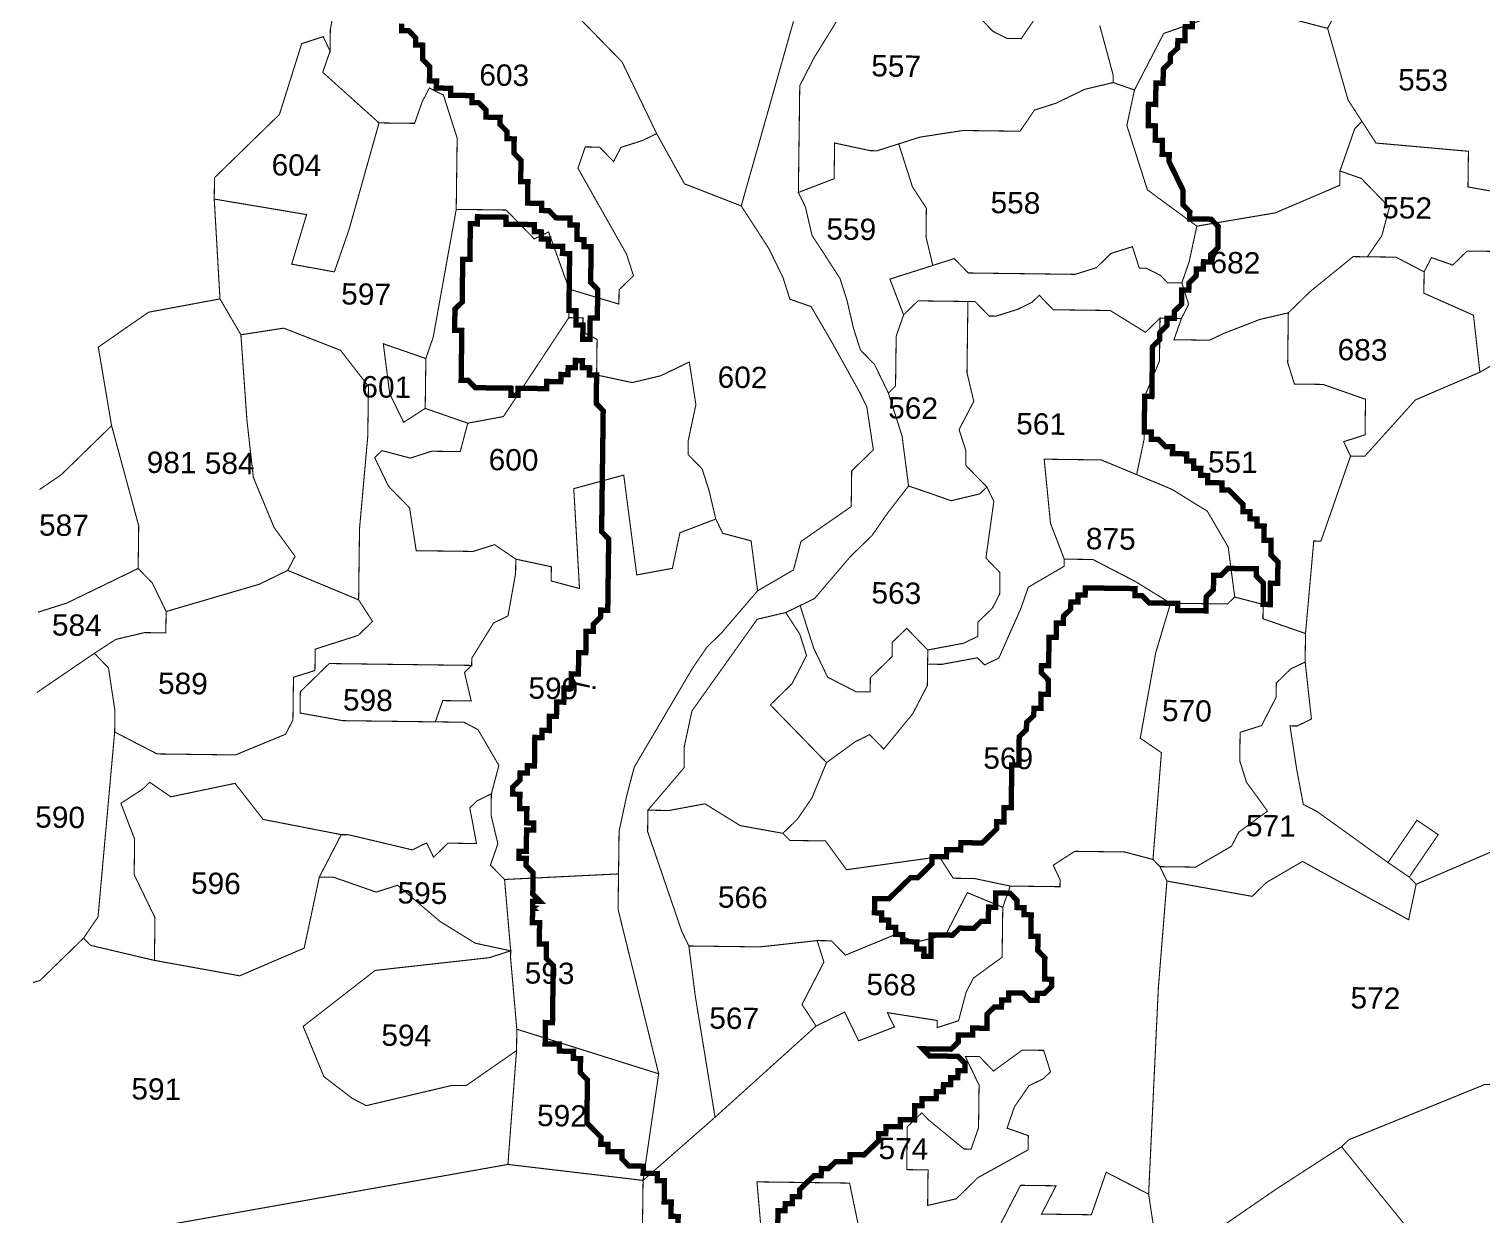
# Model space of a CAD drawing. Header units: metres. Extents: x 259177 to 277314, y 2171367 to 2185445.
# Drawn here: x 264120 to 264929, y 2172966 to 2173626 of the extents above; entities that cross this region are included whole.
import ezdxf

# ---------------------------------------------------------------- set-up
doc = ezdxf.new("R2010")
doc.units = ezdxf.units.M
doc.header["$MEASUREMENT"] = 0
for name, color, linetype in [('HAZARDS LINE', 1, 'Continuous'), ('SURVEY NO.', 7, 'Continuous'), ('SURVEY PLOT BOUNDARY', 35, 'Continuous')]:
    doc.layers.add(name, color=color, linetype=linetype)
doc.styles.add('PDF Arial', font='arial.ttf')
doc.styles.add('PDF ESRI Default Marker', font='')
doc.styles.get('PDF ESRI Default Marker').set_extended_font_data('ESRI Default Marker')

# ---------------------------------------------------------------- blocks, each defined once
blk = doc.blocks.new('FEWEWFEWQT')
at = {"layer": 'HAZARDS LINE', "lineweight": 18, "const_width": 0.005}
for points in [[(282132.5907, 2174205.196), (282132.5907, 2174205.1894), (282132.5974, 2174205.1894), (282132.604, 2174205.1827), (282132.604, 2174205.176), (282132.6107, 2174205.176), (282132.6107, 2174205.1627), (282132.6174, 2174205.156), (282132.6174, 2174205.1427), (282132.624, 2174205.1427), (282132.624, 2174205.136), (282132.6374, 2174205.136), (282132.6374, 2174205.1294), (282132.6574, 2174205.1294), (282132.6574, 2174205.1227), (282132.664, 2174205.1227), (282132.6707, 2174205.116), (282132.6707, 2174205.1094), (282132.684, 2174205.1094), (282132.684, 2174205.1027), (282132.6907, 2174205.096), (282132.6907, 2174205.0894), (282132.6974, 2174205.0894), (282132.6974, 2174205.076), (282132.704, 2174205.0694), (282132.704, 2174205.0494), (282132.7107, 2174205.0494), (282132.7107, 2174205.0294), (282132.724, 2174205.0294), (282132.724, 2174205.0227), (282132.7307, 2174205.0227), (282132.7374, 2174205.016), (282132.7507, 2174205.016), (282132.7507, 2174205.0094), (282132.7574, 2174205.0094), (282132.7574, 2174204.996), (282132.764, 2174204.996), (282132.764, 2174204.9894), (282132.7707, 2174204.9894), (282132.7707, 2174204.956), (282132.7774, 2174204.9494), (282132.7774, 2174204.9227), (282132.7707, 2174204.9227), (282132.7707, 2174204.9027), (282132.764, 2174204.9027), (282132.764, 2174204.916), (282132.7574, 2174204.916), (282132.7574, 2174204.9294), (282132.7507, 2174204.9294), (282132.7507, 2174204.9827), (282132.744, 2174204.9827), (282132.744, 2174204.9894), (282132.7307, 2174204.9894), (282132.7307, 2174204.996), (282132.724, 2174204.996), (282132.724, 2174205.0027), (282132.7174, 2174205.0027), (282132.7174, 2174205.0094), (282132.6907, 2174205.0094), (282132.6907, 2174205.016), (282132.664, 2174205.016), (282132.664, 2174205.0094), (282132.6574, 2174205.0094), (282132.6574, 2174204.976), (282132.6507, 2174204.976), (282132.6507, 2174204.936), (282132.644, 2174204.9294), (282132.644, 2174204.9094), (282132.6507, 2174204.9094), (282132.6507, 2174204.8627), (282132.6574, 2174204.8627), (282132.664, 2174204.856), (282132.6974, 2174204.856), (282132.6974, 2174204.8493), (282132.704, 2174204.8493), (282132.704, 2174204.856), (282132.7307, 2174204.856), (282132.7307, 2174204.8627), (282132.744, 2174204.8627), (282132.744, 2174204.8694), (282132.7507, 2174204.8694), (282132.7507, 2174204.876), (282132.7574, 2174204.876), (282132.7574, 2174204.8827), (282132.764, 2174204.8827), (282132.764, 2174204.876), (282132.7707, 2174204.876), (282132.7707, 2174204.8694), (282132.7774, 2174204.8694), (282132.7774, 2174204.8427), (282132.784, 2174204.836), (282132.784, 2174204.7227), (282132.7907, 2174204.716), (282132.7907, 2174204.6493), (282132.784, 2174204.6493), (282132.784, 2174204.6427), (282132.7774, 2174204.636), (282132.7774, 2174204.6293), (282132.7707, 2174204.6293), (282132.7707, 2174204.6093), (282132.764, 2174204.6093), (282132.764, 2174204.5893), (282132.7574, 2174204.5893), (282132.7574, 2174204.576), (282132.7507, 2174204.576), (282132.7507, 2174204.5627), (282132.744, 2174204.5627), (282132.744, 2174204.5493), (282132.7374, 2174204.5493), (282132.7374, 2174204.536), (282132.7307, 2174204.536), (282132.7307, 2174204.5293), (282132.724, 2174204.5293), (282132.724, 2174204.5027), (282132.7174, 2174204.5027), (282132.7174, 2174204.496), (282132.7107, 2174204.496), (282132.7107, 2174204.4893), (282132.704, 2174204.4827), (282132.704, 2174204.476), (282132.7107, 2174204.476), (282132.7107, 2174204.4626), (282132.7174, 2174204.4626), (282132.7174, 2174204.4493), (282132.724, 2174204.4493), (282132.724, 2174204.4426), (282132.7174, 2174204.4426), (282132.7174, 2174204.4226), (282132.7107, 2174204.4226), (282132.7107, 2174204.416), (282132.7174, 2174204.416), (282132.7174, 2174204.4093), (282132.724, 2174204.4026), (282132.724, 2174204.3826), (282132.7307, 2174204.376), (282132.724, 2174204.376), (282132.724, 2174204.3693), (282132.724, 2174204.356), (282132.7307, 2174204.356), (282132.7307, 2174204.336), (282132.7374, 2174204.336), (282132.7374, 2174204.3226), (282132.744, 2174204.316), (282132.744, 2174204.2626), (282132.7374, 2174204.2626), (282132.7374, 2174204.2426), (282132.7507, 2174204.2426), (282132.7507, 2174204.236), (282132.764, 2174204.236), (282132.764, 2174204.2293), (282132.7707, 2174204.2293), (282132.7707, 2174204.216), (282132.7774, 2174204.2093), (282132.7774, 2174204.1693), (282132.784, 2174204.1626), (282132.7907, 2174204.156), (282132.7907, 2174204.1493), (282132.7974, 2174204.1493), (282132.7974, 2174204.1426), (282132.8107, 2174204.1426), (282132.8107, 2174204.136), (282132.8174, 2174204.1293), (282132.8307, 2174204.1293), (282132.8307, 2174204.1226), (282132.844, 2174204.1226), (282132.844, 2174204.116), (282132.8507, 2174204.116), (282132.8507, 2174204.096), (282132.8573, 2174204.096), (282132.8573, 2174204.0826), (282132.864, 2174204.0826), (282132.864, 2174204.0559)], [(282132.9573, 2174204.076), (282132.9573, 2174204.0893), (282132.964, 2174204.0893), (282132.964, 2174204.096), (282132.9707, 2174204.096), (282132.9707, 2174204.1026), (282132.9773, 2174204.1026), (282132.9773, 2174204.1093), (282132.984, 2174204.116), (282132.9907, 2174204.1226), (282132.9973, 2174204.1226), (282132.9973, 2174204.1293), (282133.004, 2174204.1293), (282133.0107, 2174204.136), (282133.024, 2174204.136), (282133.024, 2174204.1426), (282133.0373, 2174204.1426), (282133.0507, 2174204.156), (282133.0507, 2174204.1626), (282133.0573, 2174204.1626), (282133.0573, 2174204.1693), (282133.0707, 2174204.1693), (282133.0707, 2174204.176), (282133.084, 2174204.176), (282133.084, 2174204.1893), (282133.0907, 2174204.1893), (282133.0907, 2174204.196), (282133.104, 2174204.196), (282133.104, 2174204.2026), (282133.1107, 2174204.2026), (282133.1107, 2174204.2093), (282133.1173, 2174204.2093), (282133.1173, 2174204.216), (282133.124, 2174204.216), (282133.124, 2174204.2226), (282133.1307, 2174204.2226), (282133.1307, 2174204.2293), (282133.124, 2174204.236), (282133.0973, 2174204.236), (282133.0907, 2174204.2426), (282133.1173, 2174204.2426), (282133.124, 2174204.2493), (282133.124, 2174204.256), (282133.1373, 2174204.256), (282133.1373, 2174204.2626), (282133.1507, 2174204.2626), (282133.1507, 2174204.276), (282133.1573, 2174204.2826), (282133.164, 2174204.2826), (282133.164, 2174204.2893), (282133.1707, 2174204.2893), (282133.1707, 2174204.296), (282133.184, 2174204.296), (282133.1907, 2174204.2893), (282133.1973, 2174204.2893), (282133.1973, 2174204.296), (282133.204, 2174204.296), (282133.2107, 2174204.3026), (282133.2107, 2174204.3093), (282133.204, 2174204.3093), (282133.204, 2174204.3293), (282133.1973, 2174204.336), (282133.1973, 2174204.3493), (282133.1907, 2174204.3493), (282133.1907, 2174204.3693), (282133.184, 2174204.3693), (282133.184, 2174204.376), (282133.1773, 2174204.376), (282133.1773, 2174204.3826), (282133.1707, 2174204.3893), (282133.1573, 2174204.3893), (282133.1573, 2174204.376), (282133.1507, 2174204.376), (282133.1507, 2174204.3626), (282133.144, 2174204.3626), (282133.1373, 2174204.356), (282133.124, 2174204.356), (282133.1173, 2174204.3493), (282133.0973, 2174204.3493), (282133.0973, 2174204.3293), (282133.0907, 2174204.3293), (282133.0907, 2174204.336), (282133.084, 2174204.336), (282133.084, 2174204.3426), (282133.0707, 2174204.3426), (282133.0707, 2174204.3493), (282133.064, 2174204.3493), (282133.064, 2174204.356), (282133.0573, 2174204.356), (282133.0573, 2174204.3626), (282133.0507, 2174204.3626), (282133.0507, 2174204.3693), (282133.044, 2174204.3693), (282133.044, 2174204.3826), (282133.0573, 2174204.3826), (282133.064, 2174204.3893), (282133.0707, 2174204.396), (282133.0773, 2174204.4026), (282133.084, 2174204.4026), (282133.0907, 2174204.4093), (282133.0973, 2174204.416), (282133.0973, 2174204.4226), (282133.1107, 2174204.4226), (282133.1107, 2174204.4293), (282133.124, 2174204.4293), (282133.124, 2174204.436), (282133.144, 2174204.436), (282133.1573, 2174204.4493), (282133.1573, 2174204.456), (282133.164, 2174204.456), (282133.164, 2174204.4693), (282133.1707, 2174204.4693), (282133.1707, 2174204.5093), (282133.1773, 2174204.5093), (282133.1773, 2174204.536), (282133.184, 2174204.5427), (282133.184, 2174204.5493), (282133.1907, 2174204.556), (282133.1907, 2174204.5627), (282133.1973, 2174204.5627), (282133.1973, 2174204.576), (282133.204, 2174204.576), (282133.204, 2174204.5893), (282133.1973, 2174204.596), (282133.1973, 2174204.6027), (282133.204, 2174204.6027), (282133.204, 2174204.6293), (282133.2107, 2174204.6293), (282133.2107, 2174204.6427), (282133.2173, 2174204.6427), (282133.2173, 2174204.6493), (282133.224, 2174204.656), (282133.224, 2174204.6627), (282133.2307, 2174204.6627), (282133.2307, 2174204.6693), (282133.2373, 2174204.6693), (282133.2373, 2174204.676), (282133.284, 2174204.676), (282133.284, 2174204.6693), (282133.2906, 2174204.6693), (282133.2973, 2174204.6627), (282133.324, 2174204.6627), (282133.324, 2174204.656), (282133.3506, 2174204.656), (282133.3506, 2174204.6693), (282133.3573, 2174204.676), (282133.3573, 2174204.6893), (282133.364, 2174204.6893), (282133.3706, 2174204.696), (282133.3973, 2174204.696), (282133.3973, 2174204.6893), (282133.404, 2174204.6827), (282133.404, 2174204.6627), (282133.4106, 2174204.6627), (282133.4106, 2174204.6827), (282133.4173, 2174204.6827), (282133.4173, 2174204.7027), (282133.4106, 2174204.7093), (282133.4106, 2174204.7227), (282133.404, 2174204.7227), (282133.404, 2174204.736), (282133.3973, 2174204.736), (282133.3973, 2174204.7427), (282133.3906, 2174204.7427), (282133.3906, 2174204.7493), (282133.384, 2174204.7493), (282133.384, 2174204.756), (282133.3773, 2174204.7627), (282133.3706, 2174204.7693), (282133.364, 2174204.7693), (282133.364, 2174204.776), (282133.3506, 2174204.776), (282133.3506, 2174204.7827), (282133.344, 2174204.7827), (282133.344, 2174204.7893), (282133.3373, 2174204.7893), (282133.3373, 2174204.796), (282133.3306, 2174204.796), (282133.3306, 2174204.8027), (282133.3173, 2174204.8027), (282133.3173, 2174204.8093), (282133.3106, 2174204.8093), (282133.304, 2174204.816), (282133.2973, 2174204.816), (282133.2973, 2174204.8227), (282133.2906, 2174204.8227), (282133.2906, 2174204.856), (282133.2973, 2174204.856), (282133.2973, 2174204.9027), (282133.304, 2174204.9094), (282133.304, 2174204.916), (282133.3106, 2174204.9227), (282133.3106, 2174204.9294), (282133.3173, 2174204.9294), (282133.3173, 2174204.936), (282133.324, 2174204.9427), (282133.324, 2174204.956), (282133.3306, 2174204.956), (282133.3306, 2174204.9627), (282133.3373, 2174204.9694), (282133.3373, 2174204.976), (282133.344, 2174204.976), (282133.344, 2174204.9827), (282133.3506, 2174204.9827), (282133.3506, 2174204.9894), (282133.3573, 2174204.996), (282133.3573, 2174205.016), (282133.3506, 2174205.0227), (282133.3306, 2174205.0227), (282133.3306, 2174205.0294), (282133.324, 2174205.036), (282133.324, 2174205.0494), (282133.3173, 2174205.0627), (282133.3106, 2174205.076), (282133.3106, 2174205.0827), (282133.304, 2174205.0827), (282133.304, 2174205.096), (282133.2973, 2174205.096), (282133.2973, 2174205.1094), (282133.2906, 2174205.1094), (282133.2906, 2174205.1294), (282133.2973, 2174205.1294), (282133.2973, 2174205.1494), (282133.304, 2174205.1494), (282133.304, 2174205.1627), (282133.3106, 2174205.1694), (282133.3106, 2174205.176), (282133.3173, 2174205.1827), (282133.3173, 2174205.1894), (282133.324, 2174205.1894), (282133.324, 2174205.2027), (282133.3306, 2174205.2027), (282133.3306, 2174205.2094)]]:
    blk.add_lwpolyline(points, dxfattribs=at)
blk.add_lwpolyline([(282132.7307, 2174204.3693), (282132.724, 2174204.3693)], close=True, dxfattribs=at)
at = {"layer": 'SURVEY PLOT BOUNDARY', "lineweight": 18, "const_width": 0.001}
for points in [[(282132.9573, 2174205.2027), (282132.9107, 2174205.0294), (282132.8573, 2174205.0494), (282132.8307, 2174205.096), (282132.7974, 2174205.1627), (282132.7574, 2174205.2027)], [(282132.5307, 2174205.2294), (282132.524, 2174205.1894), (282132.524, 2174205.1694), (282132.5174, 2174205.1827), (282132.4974, 2174205.176), (282132.4774, 2174205.1094), (282132.4174, 2174205.0494), (282132.4174, 2174205.0294), (282132.424, 2174204.936), (282132.3574, 2174204.9227), (282132.3107, 2174204.8894), (282132.3241, 2174204.816), (282132.2774, 2174204.7693), (282132.2574, 2174204.7553), (282132.2774, 2174204.7693), (282132.3241, 2174204.816), (282132.3507, 2174204.7227), (282132.3507, 2174204.6827), (282132.3241, 2174204.6693), (282132.2841, 2174204.6493), (282132.2641, 2174204.6427), (282132.2574, 2174204.6404), (282132.2641, 2174204.6427), (282132.2841, 2174204.6493), (282132.3241, 2174204.6693), (282132.3507, 2174204.6827), (282132.3641, 2174204.6693), (282132.3774, 2174204.6427), (282132.3774, 2174204.6227), (282132.3574, 2174204.6227), (282132.3307, 2174204.616), (282132.3107, 2174204.6027), (282132.2574, 2174204.5653), (282132.3107, 2174204.6027), (282132.3241, 2174204.5893), (282132.3307, 2174204.5493), (282132.3307, 2174204.5293), (282132.3174, 2174204.356), (282132.3041, 2174204.336), (282132.2707, 2174204.3026), (282132.2641, 2174204.296), (282132.2574, 2174204.2937), (282132.2641, 2174204.296), (282132.2707, 2174204.3026), (282132.3041, 2174204.336), (282132.3107, 2174204.3293), (282132.3707, 2174204.316), (282132.4507, 2174204.3026), (282132.5107, 2174204.3293), (282132.524, 2174204.396), (282132.5374, 2174204.396), (282132.5774, 2174204.3826), (282132.5974, 2174204.3893), (282132.6374, 2174204.356), (282132.6707, 2174204.336), (282132.704, 2174204.3293), (282132.684, 2174204.3226), (282132.5774, 2174204.3093), (282132.5107, 2174204.256), (282132.5307, 2174204.2093), (282132.5574, 2174204.1893), (282132.5707, 2174204.1826), (282132.6507, 2174204.2026), (282132.664, 2174204.2026), (282132.7107, 2174204.236), (282132.704, 2174204.1293), (282132.2574, 2174204.0439), (282132.704, 2174204.1293), (282132.8307, 2174204.116), (282132.8307, 2174203.8026)], [(282133.3106, 2174204.0359), (282133.424, 2174204.116), (282133.484, 2174204.156), (282133.5506, 2174204.076)], [(282133.184, 2174205.2094), (282133.1707, 2174205.1894), (282133.1573, 2174205.1894), (282133.144, 2174205.196), (282133.1307, 2174205.2094)], [(282132.9973, 2174205.2027), (282132.9773, 2174205.1694), (282132.964, 2174205.1427), (282132.964, 2174205.0627), (282132.964, 2174205.0427), (282132.9707, 2174205.0294), (282132.9773, 2174205.0027), (282132.9907, 2174204.9827), (282133.004, 2174204.9627), (282133.0107, 2174204.9427), (282133.0173, 2174204.916), (282133.024, 2174204.896), (282133.0373, 2174204.8827), (282133.044, 2174204.8694), (282133.0507, 2174204.856), (282133.064, 2174204.816), (282133.0707, 2174204.7693), (282133.0507, 2174204.7427), (282133.0373, 2174204.7227), (282133.0173, 2174204.7027), (282132.984, 2174204.6627), (282132.9707, 2174204.656), (282132.9573, 2174204.6493), (282132.9307, 2174204.6427), (282132.8707, 2174204.556), (282132.864, 2174204.5227), (282132.864, 2174204.5027), (282132.8307, 2174204.4626), (282132.8307, 2174204.4426), (282132.864, 2174204.3493), (282132.8707, 2174204.336), (282132.8773, 2174204.2893), (282132.8973, 2174204.176), (282132.8307, 2174204.116), (282132.844, 2174204.216), (282132.804, 2174204.3693), (282132.804, 2174204.4026), (282132.804, 2174204.4426), (282132.8107, 2174204.476), (282132.8174, 2174204.5027), (282132.8707, 2174204.596), (282132.884, 2174204.616), (282132.8973, 2174204.6293), (282132.9307, 2174204.6693), (282132.964, 2174204.6893), (282132.9707, 2174204.716), (282133.0173, 2174204.7493), (282133.0173, 2174204.7827), (282133.0373, 2174204.8027), (282133.0307, 2174204.8427), (282133.024, 2174204.856), (282132.9973, 2174204.9027), (282132.9773, 2174204.936), (282132.9573, 2174204.9427), (282132.9507, 2174204.9627), (282132.9373, 2174204.9894), (282132.9107, 2174205.0294), (282132.9573, 2174205.2027)], [(282133.3773, 2174205.2227), (282133.304, 2174205.196), (282133.2773, 2174205.1427), (282133.2573, 2174205.1494), (282133.2573, 2174205.156), (282133.244, 2174205.2027)], [(282132.7574, 2174205.2027), (282132.7974, 2174205.1627), (282132.8307, 2174205.096), (282132.8174, 2174205.0894), (282132.7974, 2174205.0827), (282132.7907, 2174205.0694), (282132.7774, 2174205.0827), (282132.764, 2174205.0827), (282132.7574, 2174205.0627), (282132.804, 2174204.9827), (282132.8107, 2174204.9627), (282132.7974, 2174204.9494), (282132.7974, 2174204.936), (282132.7507, 2174204.9494), (282132.7307, 2174205.0027), (282132.7174, 2174204.996), (282132.6907, 2174205.0227), (282132.644, 2174205.0227), (282132.644, 2174205.0627), (282132.644, 2174205.0894), (282132.6307, 2174205.1294), (282132.6174, 2174205.136), (282132.6107, 2174205.1227), (282132.604, 2174205.1027), (282132.5707, 2174205.1027), (282132.5174, 2174205.1494), (282132.524, 2174205.1694), (282132.524, 2174205.1894), (282132.5307, 2174205.2294)], [(282133.244, 2174205.2027), (282133.2573, 2174205.156), (282133.2573, 2174205.1494), (282133.2307, 2174205.1427), (282133.204, 2174205.1294), (282133.184, 2174205.1227), (282133.1707, 2174205.1027), (282133.1173, 2174205.1027), (282133.0773, 2174205.096), (282133.0573, 2174205.0894), (282133.0373, 2174205.0827), (282133.0307, 2174205.0827), (282132.9973, 2174205.0894), (282132.9973, 2174205.056), (282132.964, 2174205.0427), (282132.964, 2174205.0627), (282132.964, 2174205.1427), (282132.9773, 2174205.1694), (282132.9973, 2174205.2027)], [(282133.1307, 2174205.2094), (282133.144, 2174205.196), (282133.1573, 2174205.1894), (282133.1707, 2174205.1894), (282133.184, 2174205.2094)], [(282133.8039, 2174204.516), (282133.5506, 2174204.4026), (282133.544, 2174204.4093), (282133.5706, 2174204.4493), (282133.5506, 2174204.4626), (282133.524, 2174204.4226), (282133.4573, 2174204.4693), (282133.444, 2174204.476), (282133.4373, 2174204.5093), (282133.4306, 2174204.5493), (282133.4373, 2174204.5493), (282133.4506, 2174204.556), (282133.444, 2174204.6093), (282133.444, 2174204.636), (282133.4506, 2174204.7227), (282133.4573, 2174204.7227), (282133.484, 2174204.8027), (282133.4973, 2174204.8027), (282133.544, 2174204.856), (282133.604, 2174204.8827), (282133.6373, 2174204.9027)], [(282132.8307, 2174203.8026), (282132.8307, 2174204.116), (282132.8973, 2174204.176), (282132.9907, 2174204.2626), (282133.0173, 2174204.276), (282133.0307, 2174204.2493), (282133.064, 2174204.2626), (282133.0573, 2174204.276), (282133.104, 2174204.2693), (282133.104, 2174204.2626), (282133.124, 2174204.2693), (282133.1307, 2174204.296), (282133.1373, 2174204.3093), (282133.164, 2174204.3293), (282133.164, 2174204.376), (282133.1707, 2174204.396), (282133.1973, 2174204.396), (282133.2173, 2174204.396), (282133.2173, 2174204.4026), (282133.2107, 2174204.416), (282133.2307, 2174204.4293), (282133.244, 2174204.4293), (282133.2773, 2174204.4293), (282133.304, 2174204.4226), (282133.3106, 2174204.416), (282133.3173, 2174204.4026), (282133.3106, 2174204.3026), (282133.304, 2174204.1093), (282133.264, 2174204.1293), (282133.2507, 2174204.0893), (282133.204, 2174204.0893), (282133.2173, 2174204.116), (282133.184, 2174204.116), (282133.164, 2174204.076)]]:
    blk.add_lwpolyline(points, dxfattribs=at)
for points in [[(282133.6173, 2174205.3427), (282133.6106, 2174205.3361), (282133.6306, 2174205.3161), (282133.6706, 2174205.2894), (282133.6773, 2174205.2694), (282133.664, 2174205.256), (282133.664, 2174205.236), (282133.644, 2174205.196), (282133.644, 2174205.0694), (282133.6306, 2174205.0494), (282133.5906, 2174205.056), (282133.5906, 2174205.0894), (282133.504, 2174205.096), (282133.4906, 2174205.116), (282133.4773, 2174205.136), (282133.4573, 2174205.2027), (282133.464, 2174205.216), (282133.5306, 2174205.236), (282133.5506, 2174205.2227), (282133.5706, 2174205.2294), (282133.584, 2174205.2494), (282133.5506, 2174205.3027), (282133.564, 2174205.3361), (282133.564, 2174205.3561)], [(282133.6906, 2174204.876), (282133.644, 2174204.8827), (282133.6373, 2174204.9027), (282133.604, 2174204.8827), (282133.5973, 2174204.936), (282133.5506, 2174204.956), (282133.5506, 2174204.976), (282133.5573, 2174204.9894), (282133.5773, 2174204.9827), (282133.5906, 2174204.996), (282133.624, 2174204.996), (282133.6306, 2174205.0494), (282133.644, 2174205.0694), (282133.644, 2174205.196), (282133.664, 2174205.236), (282133.7173, 2174205.2094), (282133.7306, 2174205.216), (282133.7706, 2174205.196), (282133.7839, 2174205.136), (282133.7639, 2174205.0494), (282133.7373, 2174204.9227), (282133.7106, 2174204.916), (282133.6973, 2174204.9027)], [(282133.4573, 2174205.2027), (282133.4773, 2174205.136), (282133.4906, 2174205.116), (282133.484, 2174205.1094), (282133.4706, 2174205.0694), (282133.4706, 2174205.056), (282133.4106, 2174205.0294), (282133.3373, 2174205.016), (282133.2906, 2174205.0494), (282133.2706, 2174205.1094), (282133.2773, 2174205.1427), (282133.304, 2174205.196), (282133.3773, 2174205.2227)], [(282132.5707, 2174205.1027), (282132.544, 2174205.0027), (282132.5307, 2174204.9627), (282132.4907, 2174204.9694), (282132.504, 2174205.016), (282132.4174, 2174205.0294), (282132.4174, 2174205.0494), (282132.4774, 2174205.1094), (282132.4974, 2174205.176), (282132.5174, 2174205.1827), (282132.524, 2174205.1694), (282132.5174, 2174205.1494)], [(282133.324, 2174204.9627), (282133.3106, 2174204.9627), (282133.304, 2174204.9694), (282133.2906, 2174204.976), (282133.284, 2174204.976), (282133.2773, 2174204.996), (282133.2573, 2174204.9894), (282133.244, 2174204.976), (282133.224, 2174204.9694), (282133.1907, 2174204.9694), (282133.164, 2174204.9694), (282133.124, 2174204.9694), (282133.1107, 2174204.9827), (282133.0907, 2174204.976), (282133.084, 2174205.0027), (282133.084, 2174205.0294), (282133.0707, 2174205.0494), (282133.0573, 2174205.0894), (282133.0773, 2174205.096), (282133.1173, 2174205.1027), (282133.1707, 2174205.1027), (282133.184, 2174205.1227), (282133.204, 2174205.1294), (282133.2307, 2174205.1427), (282133.2573, 2174205.1494), (282133.2773, 2174205.1427), (282133.2706, 2174205.1094), (282133.2906, 2174205.0494), (282133.3373, 2174205.016), (282133.3306, 2174204.9827)], [(282132.644, 2174205.0227), (282132.624, 2174204.9027), (282132.6174, 2174204.8827), (282132.5774, 2174204.896), (282132.584, 2174204.8493), (282132.5974, 2174204.8227), (282132.6174, 2174204.836), (282132.6574, 2174204.8227), (282132.6507, 2174204.796), (282132.624, 2174204.796), (282132.604, 2174204.7893), (282132.5774, 2174204.796), (282132.5707, 2174204.7893), (282132.584, 2174204.7627), (282132.604, 2174204.7427), (282132.6107, 2174204.7027), (282132.644, 2174204.7027), (282132.664, 2174204.7027), (282132.684, 2174204.7093), (282132.704, 2174204.696), (282132.704, 2174204.6827), (282132.6974, 2174204.6427), (282132.684, 2174204.636), (282132.664, 2174204.6027), (282132.664, 2174204.596), (282132.5307, 2174204.596), (282132.504, 2174204.5693), (282132.504, 2174204.5493), (282132.544, 2174204.5427), (282132.6307, 2174204.5427), (282132.6574, 2174204.5427), (282132.6707, 2174204.536), (282132.6907, 2174204.5027), (282132.684, 2174204.476), (282132.6707, 2174204.4693), (282132.664, 2174204.4626), (282132.6707, 2174204.4293), (282132.644, 2174204.4293), (282132.6307, 2174204.416), (282132.624, 2174204.4293), (282132.6107, 2174204.4226), (282132.5507, 2174204.436), (282132.544, 2174204.436), (282132.4707, 2174204.4493), (282132.444, 2174204.4827), (282132.384, 2174204.4693), (282132.3641, 2174204.4827), (282132.3574, 2174204.476), (282132.3374, 2174204.4626), (282132.3507, 2174204.4293), (282132.3507, 2174204.396), (282132.3707, 2174204.356), (282132.3707, 2174204.316), (282132.3107, 2174204.3293), (282132.3041, 2174204.336), (282132.3174, 2174204.356), (282132.3307, 2174204.5293), (282132.3707, 2174204.5093), (282132.444, 2174204.5093), (282132.4907, 2174204.5293), (282132.4974, 2174204.5427), (282132.4974, 2174204.5827), (282132.5174, 2174204.5893), (282132.5174, 2174204.6093), (282132.5574, 2174204.6227), (282132.5707, 2174204.636), (282132.5574, 2174204.656), (282132.5574, 2174204.7227), (282132.564, 2174204.8093), (282132.564, 2174204.856), (282132.5374, 2174204.8894), (282132.484, 2174204.9094), (282132.444, 2174204.9027), (282132.424, 2174204.936), (282132.4174, 2174205.0294), (282132.504, 2174205.016), (282132.4907, 2174204.9694), (282132.5307, 2174204.9627), (282132.544, 2174205.0027), (282132.5707, 2174205.1027), (282132.604, 2174205.1027), (282132.6107, 2174205.1227), (282132.6174, 2174205.136), (282132.6307, 2174205.1294), (282132.644, 2174205.0894), (282132.644, 2174205.0627)], [(282133.6306, 2174205.0494), (282133.624, 2174204.996), (282133.5906, 2174204.996), (282133.5773, 2174204.9827), (282133.5573, 2174204.9894), (282133.5506, 2174204.976), (282133.524, 2174204.9894), (282133.4973, 2174204.9894), (282133.5106, 2174205.0094), (282133.5173, 2174205.036), (282133.4906, 2174205.0627), (282133.4706, 2174205.0694), (282133.484, 2174205.1094), (282133.4906, 2174205.116), (282133.504, 2174205.096), (282133.5906, 2174205.0894), (282133.5906, 2174205.056)], [(282132.9307, 2174204.6693), (282132.924, 2174204.716), (282132.8973, 2174204.7227), (282132.8907, 2174204.736), (282132.884, 2174204.7627), (282132.8773, 2174204.7827), (282132.864, 2174204.796), (282132.864, 2174204.8093), (282132.8707, 2174204.8427), (282132.864, 2174204.8827), (282132.8507, 2174204.876), (282132.8373, 2174204.8694), (282132.8107, 2174204.8627), (282132.7774, 2174204.8694), (282132.7774, 2174204.9027), (282132.764, 2174204.9094), (282132.764, 2174204.9227), (282132.7507, 2174204.9227), (282132.7507, 2174204.9494), (282132.7974, 2174204.936), (282132.7974, 2174204.9494), (282132.8107, 2174204.9627), (282132.804, 2174204.9827), (282132.7574, 2174205.0627), (282132.764, 2174205.0827), (282132.7774, 2174205.0827), (282132.7907, 2174205.0694), (282132.7974, 2174205.0827), (282132.8174, 2174205.0894), (282132.8307, 2174205.096), (282132.8573, 2174205.0494), (282132.9107, 2174205.0294), (282132.9373, 2174204.9894), (282132.9507, 2174204.9627), (282132.9573, 2174204.9427), (282132.9773, 2174204.936), (282132.9973, 2174204.9027), (282133.024, 2174204.856), (282133.0307, 2174204.8427), (282133.0373, 2174204.8027), (282133.0173, 2174204.7827), (282133.0173, 2174204.7493), (282132.9707, 2174204.716), (282132.964, 2174204.6893)], [(282133.0907, 2174204.976), (282133.0507, 2174204.9627), (282133.064, 2174204.9294), (282133.0573, 2174204.9094), (282133.0573, 2174204.8894), (282133.0573, 2174204.8627), (282133.0507, 2174204.856), (282133.044, 2174204.8694), (282133.0373, 2174204.8827), (282133.024, 2174204.896), (282133.0173, 2174204.916), (282133.0107, 2174204.9427), (282133.004, 2174204.9627), (282132.9907, 2174204.9827), (282132.9773, 2174205.0027), (282132.9707, 2174205.0294), (282132.964, 2174205.0427), (282132.9973, 2174205.056), (282132.9973, 2174205.0894), (282133.0307, 2174205.0827), (282133.0373, 2174205.0827), (282133.0573, 2174205.0894), (282133.0707, 2174205.0494), (282133.084, 2174205.0294), (282133.084, 2174205.0027)], [(282133.424, 2174204.936), (282133.3973, 2174204.9294), (282133.364, 2174204.916), (282133.3506, 2174204.9094), (282133.3173, 2174204.9094), (282133.324, 2174204.9294), (282133.3306, 2174204.9427), (282133.324, 2174204.9627), (282133.3306, 2174204.9827), (282133.3373, 2174205.016), (282133.4106, 2174205.0294), (282133.4706, 2174205.056), (282133.4706, 2174205.0694), (282133.4906, 2174205.0627), (282133.5173, 2174205.036), (282133.5106, 2174205.0094), (282133.4973, 2174204.9894), (282133.484, 2174204.9894), (282133.444, 2174204.956)], [(282132.7507, 2174204.9494), (282132.7507, 2174204.9227), (282132.6907, 2174204.8293), (282132.6574, 2174204.8227), (282132.6174, 2174204.836), (282132.6174, 2174204.8827), (282132.624, 2174204.9027), (282132.644, 2174205.0227), (282132.6907, 2174205.0227), (282132.7174, 2174204.996), (282132.7307, 2174205.0027)], [(282133.304, 2174204.9294), (282133.2906, 2174204.916), (282133.2573, 2174204.936), (282133.204, 2174204.936), (282133.1973, 2174204.9427), (282133.1907, 2174204.9494), (282133.184, 2174204.9427), (282133.1707, 2174204.936), (282133.1507, 2174204.9294), (282133.144, 2174204.9294), (282133.1307, 2174204.9427), (282133.124, 2174204.9427), (282133.1107, 2174204.9427), (282133.104, 2174204.9427), (282133.0773, 2174204.9427), (282133.064, 2174204.9294), (282133.0507, 2174204.9627), (282133.0907, 2174204.976), (282133.1107, 2174204.9827), (282133.124, 2174204.9694), (282133.164, 2174204.9694), (282133.1907, 2174204.9694), (282133.224, 2174204.9694), (282133.244, 2174204.976), (282133.2573, 2174204.9894), (282133.2773, 2174204.996), (282133.284, 2174204.976), (282133.2906, 2174204.976), (282133.304, 2174204.9694), (282133.3106, 2174204.9627), (282133.324, 2174204.9627), (282133.3306, 2174204.9427), (282133.324, 2174204.9294)], [(282133.5506, 2174204.976), (282133.5506, 2174204.956), (282133.5973, 2174204.936), (282133.604, 2174204.8827), (282133.544, 2174204.856), (282133.4973, 2174204.8027), (282133.484, 2174204.8027), (282133.4773, 2174204.816), (282133.4973, 2174204.8227), (282133.4973, 2174204.856), (282133.4573, 2174204.8694), (282133.4306, 2174204.8694), (282133.424, 2174204.8894), (282133.424, 2174204.936), (282133.444, 2174204.956), (282133.484, 2174204.9894), (282133.4973, 2174204.9894), (282133.524, 2174204.9894)], [(282133.144, 2174204.7693), (282133.1373, 2174204.7627), (282133.1107, 2174204.756), (282133.0907, 2174204.7627), (282133.0707, 2174204.7693), (282133.064, 2174204.816), (282133.0507, 2174204.856), (282133.0573, 2174204.8627), (282133.0573, 2174204.8894), (282133.0573, 2174204.9094), (282133.064, 2174204.9294), (282133.0773, 2174204.9427), (282133.104, 2174204.9427), (282133.1107, 2174204.9427), (282133.124, 2174204.9427), (282133.124, 2174204.916), (282133.124, 2174204.876), (282133.1307, 2174204.8493), (282133.1173, 2174204.8227), (282133.124, 2174204.8027), (282133.124, 2174204.7893)], [(282133.2173, 2174204.7027), (282133.2173, 2174204.696), (282133.184, 2174204.676), (282133.1773, 2174204.656), (282133.1573, 2174204.6093), (282133.144, 2174204.6027), (282133.1373, 2174204.6093), (282133.104, 2174204.6027), (282133.0907, 2174204.6027), (282133.0907, 2174204.616), (282133.124, 2174204.6227), (282133.1373, 2174204.6293), (282133.1373, 2174204.6427), (282133.1507, 2174204.656), (282133.1573, 2174204.6693), (282133.1573, 2174204.6893), (282133.144, 2174204.7027), (282133.1507, 2174204.756), (282133.144, 2174204.7693), (282133.124, 2174204.7893), (282133.124, 2174204.8027), (282133.1173, 2174204.8227), (282133.1307, 2174204.8493), (282133.124, 2174204.876), (282133.124, 2174204.916), (282133.124, 2174204.9427), (282133.1307, 2174204.9427), (282133.144, 2174204.9294), (282133.1507, 2174204.9294), (282133.1707, 2174204.936), (282133.184, 2174204.9427), (282133.1907, 2174204.9494), (282133.1973, 2174204.9427), (282133.204, 2174204.936), (282133.2573, 2174204.936), (282133.2906, 2174204.916), (282133.304, 2174204.9294), (282133.304, 2174204.916), (282133.304, 2174204.8894), (282133.2906, 2174204.856), (282133.2906, 2174204.8227), (282133.2906, 2174204.816), (282133.284, 2174204.7827), (282133.2507, 2174204.796), (282133.1973, 2174204.796), (282133.204, 2174204.736)], [(282132.3774, 2174204.6427), (282132.3641, 2174204.6693), (282132.3507, 2174204.6827), (282132.3507, 2174204.7027), (282132.3507, 2174204.7227), (282132.3241, 2174204.816), (282132.3107, 2174204.8894), (282132.3574, 2174204.9227), (282132.424, 2174204.936), (282132.444, 2174204.9027), (282132.4507, 2174204.8227), (282132.4574, 2174204.7693), (282132.4774, 2174204.7227), (282132.4974, 2174204.696), (282132.4907, 2174204.6827), (282132.464, 2174204.6693)], [(282133.484, 2174204.8027), (282133.4573, 2174204.7227), (282133.4506, 2174204.7227), (282133.444, 2174204.636), (282133.404, 2174204.6493), (282133.404, 2174204.6627), (282133.3773, 2174204.6693), (282133.3706, 2174204.716), (282133.3506, 2174204.7493), (282133.3173, 2174204.7693), (282133.284, 2174204.7827), (282133.2906, 2174204.816), (282133.2906, 2174204.8227), (282133.2906, 2174204.856), (282133.304, 2174204.8894), (282133.304, 2174204.916), (282133.304, 2174204.9294), (282133.324, 2174204.9294), (282133.3173, 2174204.9094), (282133.3506, 2174204.9094), (282133.364, 2174204.916), (282133.3973, 2174204.9294), (282133.424, 2174204.936), (282133.424, 2174204.8894), (282133.4306, 2174204.8694), (282133.4573, 2174204.8694), (282133.4973, 2174204.856), (282133.4973, 2174204.8227), (282133.4773, 2174204.816)], [(282132.764, 2174204.9227), (282132.764, 2174204.9094), (282132.7774, 2174204.9027), (282132.7774, 2174204.8694), (282132.8107, 2174204.8627), (282132.8373, 2174204.8694), (282132.8507, 2174204.876), (282132.864, 2174204.8827), (282132.8707, 2174204.8427), (282132.864, 2174204.8093), (282132.864, 2174204.796), (282132.8773, 2174204.7827), (282132.884, 2174204.7627), (282132.8907, 2174204.736), (282132.8573, 2174204.7227), (282132.8507, 2174204.6893), (282132.8174, 2174204.6827), (282132.804, 2174204.776), (282132.7574, 2174204.7627), (282132.764, 2174204.6693), (282132.7374, 2174204.676), (282132.7374, 2174204.6893), (282132.704, 2174204.696), (282132.684, 2174204.7093), (282132.664, 2174204.7027), (282132.644, 2174204.7027), (282132.6107, 2174204.7027), (282132.604, 2174204.7427), (282132.584, 2174204.7627), (282132.5707, 2174204.7893), (282132.5774, 2174204.796), (282132.604, 2174204.7893), (282132.624, 2174204.796), (282132.6507, 2174204.796), (282132.6574, 2174204.8227), (282132.6907, 2174204.8293), (282132.7507, 2174204.9227)], [(282132.5574, 2174204.656), (282132.4907, 2174204.6827), (282132.4974, 2174204.696), (282132.4774, 2174204.7227), (282132.4574, 2174204.7693), (282132.4507, 2174204.8227), (282132.444, 2174204.9027), (282132.484, 2174204.9094), (282132.5374, 2174204.8894), (282132.564, 2174204.856), (282132.564, 2174204.8093), (282132.5574, 2174204.7227)], [(282132.6174, 2174204.8827), (282132.6174, 2174204.836), (282132.5974, 2174204.8227), (282132.584, 2174204.8493), (282132.5774, 2174204.896)], [(282133.284, 2174204.7827), (282133.3173, 2174204.7693), (282133.3506, 2174204.7493), (282133.3706, 2174204.716), (282133.3773, 2174204.6693), (282133.3706, 2174204.6627), (282133.3173, 2174204.6627), (282133.284, 2174204.6827), (282133.244, 2174204.7027), (282133.2173, 2174204.7027), (282133.204, 2174204.736), (282133.1973, 2174204.796), (282133.2507, 2174204.796)], [(282132.8907, 2174204.736), (282132.8973, 2174204.7227), (282132.924, 2174204.716), (282132.9307, 2174204.6693), (282132.8973, 2174204.6293), (282132.884, 2174204.616), (282132.8707, 2174204.596), (282132.8174, 2174204.5027), (282132.8107, 2174204.476), (282132.804, 2174204.4426), (282132.804, 2174204.4026), (282132.6974, 2174204.396), (282132.684, 2174204.4093), (282132.6907, 2174204.4293), (282132.684, 2174204.456), (282132.684, 2174204.476), (282132.6907, 2174204.5027), (282132.6707, 2174204.536), (282132.6574, 2174204.5427), (282132.6307, 2174204.5427), (282132.6374, 2174204.5627), (282132.664, 2174204.5627), (282132.6574, 2174204.5893), (282132.664, 2174204.596), (282132.664, 2174204.6027), (282132.684, 2174204.636), (282132.6974, 2174204.6427), (282132.704, 2174204.6827), (282132.704, 2174204.696), (282132.7374, 2174204.6893), (282132.7374, 2174204.676), (282132.764, 2174204.6693), (282132.7574, 2174204.7627), (282132.804, 2174204.776), (282132.8174, 2174204.6827), (282132.8507, 2174204.6893), (282132.8573, 2174204.7227)], [(282133.0907, 2174204.616), (282133.0707, 2174204.636), (282133.0573, 2174204.6227), (282133.0573, 2174204.6093), (282133.0373, 2174204.5893), (282133.0373, 2174204.5827), (282133.0373, 2174204.576), (282133.024, 2174204.576), (282132.9973, 2174204.5893), (282132.984, 2174204.616), (282132.9773, 2174204.636), (282132.9707, 2174204.656), (282132.984, 2174204.6627), (282133.0173, 2174204.7027), (282133.0373, 2174204.7227), (282133.0507, 2174204.7427), (282133.0707, 2174204.7693), (282133.0907, 2174204.7627), (282133.1107, 2174204.756), (282133.1373, 2174204.7627), (282133.144, 2174204.7693), (282133.1507, 2174204.756), (282133.144, 2174204.7027), (282133.1573, 2174204.6893), (282133.1573, 2174204.6693), (282133.1507, 2174204.656), (282133.1373, 2174204.6427), (282133.1373, 2174204.6293), (282133.124, 2174204.6227)], [(282133.304, 2174204.4226), (282133.2773, 2174204.4293), (282133.244, 2174204.4293), (282133.2307, 2174204.4293), (282133.2107, 2174204.416), (282133.2173, 2174204.4026), (282133.2173, 2174204.396), (282133.1973, 2174204.396), (282133.1707, 2174204.396), (282133.1373, 2174204.4026), (282133.1173, 2174204.4026), (282133.104, 2174204.4226), (282133.0173, 2174204.4093), (282132.9973, 2174204.436), (282132.964, 2174204.436), (282132.9573, 2174204.4426), (282132.964, 2174204.4493), (282132.9707, 2174204.456), (282132.984, 2174204.476), (282132.9973, 2174204.5093), (282133.024, 2174204.5293), (282133.0373, 2174204.536), (282133.0507, 2174204.5227), (282133.0773, 2174204.556), (282133.084, 2174204.5693), (282133.0907, 2174204.5827), (282133.0907, 2174204.6027), (282133.104, 2174204.6027), (282133.1373, 2174204.6093), (282133.144, 2174204.6027), (282133.1573, 2174204.6093), (282133.1773, 2174204.656), (282133.184, 2174204.676), (282133.2173, 2174204.696), (282133.2173, 2174204.7027), (282133.244, 2174204.7027), (282133.284, 2174204.6827), (282133.3173, 2174204.6627), (282133.304, 2174204.616), (282133.2906, 2174204.536), (282133.3106, 2174204.5227)], [(282132.3307, 2174204.5293), (282132.3307, 2174204.5493), (282132.3241, 2174204.5893), (282132.3107, 2174204.6027), (282132.3307, 2174204.616), (282132.3574, 2174204.6227), (282132.3774, 2174204.6227), (282132.3774, 2174204.6427), (282132.464, 2174204.6693), (282132.4907, 2174204.6827), (282132.5574, 2174204.656), (282132.5707, 2174204.636), (282132.5574, 2174204.6227), (282132.5174, 2174204.6093), (282132.5174, 2174204.5893), (282132.4974, 2174204.5827), (282132.4974, 2174204.5427), (282132.4907, 2174204.5293), (282132.444, 2174204.5093), (282132.3707, 2174204.5093)], [(282133.444, 2174204.636), (282133.444, 2174204.6093), (282133.4306, 2174204.6027), (282133.4173, 2174204.5893), (282133.4173, 2174204.576), (282133.404, 2174204.5493), (282133.384, 2174204.5427), (282133.384, 2174204.516), (282133.3906, 2174204.496), (282133.4106, 2174204.4693), (282133.384, 2174204.4493), (282133.3773, 2174204.436), (282133.344, 2174204.416), (282133.3106, 2174204.416), (282133.304, 2174204.4226), (282133.3106, 2174204.5227), (282133.2906, 2174204.536), (282133.304, 2174204.616), (282133.3173, 2174204.6627), (282133.3706, 2174204.6627), (282133.3773, 2174204.6693), (282133.404, 2174204.6627), (282133.404, 2174204.6493)], [(282132.9973, 2174204.5093), (282132.944, 2174204.5627), (282132.964, 2174204.5827), (282132.9707, 2174204.596), (282132.9773, 2174204.6093), (282132.9707, 2174204.6293), (282132.9573, 2174204.6493), (282132.9707, 2174204.656), (282132.9773, 2174204.636), (282132.984, 2174204.616), (282132.9973, 2174204.5893), (282133.024, 2174204.576), (282133.0373, 2174204.576), (282133.0373, 2174204.5827), (282133.0373, 2174204.5893), (282133.0573, 2174204.6093), (282133.0573, 2174204.6227), (282133.0707, 2174204.636), (282133.0907, 2174204.616), (282133.0907, 2174204.6027), (282133.0907, 2174204.5827), (282133.084, 2174204.5693), (282133.0773, 2174204.556), (282133.0507, 2174204.5227), (282133.0373, 2174204.536), (282133.024, 2174204.5293)], [(282132.9573, 2174204.4426), (282132.9173, 2174204.4493), (282132.884, 2174204.4693), (282132.8507, 2174204.4626), (282132.8307, 2174204.4626), (282132.864, 2174204.5027), (282132.864, 2174204.5227), (282132.8707, 2174204.556), (282132.9307, 2174204.6427), (282132.9573, 2174204.6493), (282132.9707, 2174204.6293), (282132.9773, 2174204.6093), (282132.9707, 2174204.596), (282132.964, 2174204.5827), (282132.944, 2174204.5627), (282132.9973, 2174204.5093), (282132.984, 2174204.476), (282132.9707, 2174204.456), (282132.964, 2174204.4493)], [(282133.524, 2174204.4226), (282133.544, 2174204.4093), (282133.5506, 2174204.4026), (282133.544, 2174204.3693), (282133.444, 2174204.4226), (282133.4106, 2174204.4026), (282133.3973, 2174204.3893), (282133.3173, 2174204.4026), (282133.3106, 2174204.416), (282133.344, 2174204.416), (282133.3773, 2174204.436), (282133.384, 2174204.4493), (282133.4106, 2174204.4693), (282133.3906, 2174204.496), (282133.384, 2174204.516), (282133.384, 2174204.5427), (282133.404, 2174204.5493), (282133.4173, 2174204.576), (282133.4173, 2174204.5893), (282133.4306, 2174204.6027), (282133.444, 2174204.6093), (282133.4506, 2174204.556), (282133.4373, 2174204.5493), (282133.4306, 2174204.5493), (282133.4373, 2174204.5093), (282133.444, 2174204.476), (282133.4573, 2174204.4693)], [(282132.6307, 2174204.5427), (282132.544, 2174204.5427), (282132.504, 2174204.5493), (282132.504, 2174204.5693), (282132.5307, 2174204.596), (282132.664, 2174204.596), (282132.6574, 2174204.5893), (282132.664, 2174204.5627), (282132.6374, 2174204.5627)], [(282133.8773, 2174204.3426), (282133.6373, 2174204.216), (282133.6173, 2174204.216), (282133.4906, 2174204.1626), (282133.484, 2174204.156), (282133.424, 2174204.116), (282133.3106, 2174204.0359), (282133.3106, 2174204.0559), (282133.3106, 2174204.0693), (282133.304, 2174204.1093), (282133.3106, 2174204.3026), (282133.3173, 2174204.4026), (282133.3973, 2174204.3893), (282133.4106, 2174204.4026), (282133.444, 2174204.4226), (282133.544, 2174204.3693), (282133.5506, 2174204.4026), (282133.8039, 2174204.516), (282133.8039, 2174204.4893), (282133.8106, 2174204.476), (282133.8373, 2174204.436), (282133.8506, 2174204.4093), (282133.8706, 2174204.3693)], [(282132.544, 2174204.436), (282132.5307, 2174204.4093), (282132.524, 2174204.396), (282132.5107, 2174204.3293), (282132.4507, 2174204.3026), (282132.3707, 2174204.316), (282132.3707, 2174204.356), (282132.3507, 2174204.396), (282132.3507, 2174204.4293), (282132.3374, 2174204.4626), (282132.3574, 2174204.476), (282132.3641, 2174204.4827), (282132.384, 2174204.4693), (282132.444, 2174204.4827), (282132.4707, 2174204.4493)], [(282132.704, 2174204.3293), (282132.6707, 2174204.336), (282132.6374, 2174204.356), (282132.5974, 2174204.3893), (282132.5774, 2174204.3826), (282132.5374, 2174204.396), (282132.524, 2174204.396), (282132.5307, 2174204.4093), (282132.544, 2174204.436), (282132.5507, 2174204.436), (282132.6107, 2174204.4226), (282132.624, 2174204.4293), (282132.6307, 2174204.416), (282132.644, 2174204.4293), (282132.6707, 2174204.4293), (282132.664, 2174204.4626), (282132.6707, 2174204.4693), (282132.684, 2174204.476), (282132.684, 2174204.456), (282132.6907, 2174204.4293), (282132.684, 2174204.4093), (282132.6974, 2174204.396)], [(282133.1707, 2174204.396), (282133.164, 2174204.376), (282133.1307, 2174204.3893), (282133.1107, 2174204.3493), (282133.084, 2174204.3426), (282133.064, 2174204.3493), (282133.0173, 2174204.3293), (282133.004, 2174204.3426), (282132.9907, 2174204.3426), (282132.9373, 2174204.336), (282132.8707, 2174204.336), (282132.864, 2174204.3493), (282132.8307, 2174204.4426), (282132.8307, 2174204.4626), (282132.8507, 2174204.4626), (282132.884, 2174204.4693), (282132.9173, 2174204.4493), (282132.9573, 2174204.4426), (282132.964, 2174204.436), (282132.9973, 2174204.436), (282133.0173, 2174204.4093), (282133.104, 2174204.4226), (282133.1173, 2174204.4026), (282133.1373, 2174204.4026)], [(282133.544, 2174204.4093), (282133.524, 2174204.4226), (282133.5506, 2174204.4626), (282133.5706, 2174204.4493)], [(282132.844, 2174204.216), (282132.7107, 2174204.256), (282132.704, 2174204.3226), (282132.704, 2174204.3293), (282132.6974, 2174204.396), (282132.804, 2174204.4026), (282132.804, 2174204.3693)], [(282133.164, 2174204.376), (282133.164, 2174204.3293), (282133.1373, 2174204.3093), (282133.1307, 2174204.296), (282133.124, 2174204.2693), (282133.104, 2174204.2626), (282133.104, 2174204.2693), (282133.0573, 2174204.276), (282133.064, 2174204.2626), (282133.0307, 2174204.2493), (282133.0173, 2174204.276), (282132.9907, 2174204.2626), (282132.9773, 2174204.2826), (282132.9973, 2174204.3226), (282132.9907, 2174204.3426), (282133.004, 2174204.3426), (282133.0173, 2174204.3293), (282133.064, 2174204.3493), (282133.084, 2174204.3426), (282133.1107, 2174204.3493), (282133.1307, 2174204.3893)], [(282132.9907, 2174204.2626), (282132.8973, 2174204.176), (282132.8773, 2174204.2893), (282132.8707, 2174204.336), (282132.9373, 2174204.336), (282132.9907, 2174204.3426), (282132.9973, 2174204.3226), (282132.9773, 2174204.2826)], [(282132.7107, 2174204.236), (282132.664, 2174204.2026), (282132.6507, 2174204.2026), (282132.5707, 2174204.1826), (282132.5574, 2174204.1893), (282132.5307, 2174204.2093), (282132.5107, 2174204.256), (282132.5774, 2174204.3093), (282132.684, 2174204.3226), (282132.704, 2174204.3293), (282132.704, 2174204.3226), (282132.7107, 2174204.256)], [(282132.844, 2174204.216), (282132.8307, 2174204.116), (282132.704, 2174204.1293), (282132.7107, 2174204.236), (282132.7107, 2174204.256)], [(282133.2107, 2174204.2226), (282133.204, 2174204.216), (282133.1907, 2174204.2093), (282133.1773, 2174204.1893), (282133.1707, 2174204.1693), (282133.1907, 2174204.1626), (282133.1907, 2174204.1493), (282133.144, 2174204.1226), (282133.124, 2174204.1026), (282133.0973, 2174204.096), (282133.0973, 2174204.1293), (282133.0773, 2174204.1293), (282133.0773, 2174204.1693), (282133.0907, 2174204.1826), (282133.0973, 2174204.176), (282133.1307, 2174204.1493), (282133.1373, 2174204.1493), (282133.144, 2174204.1693), (282133.144, 2174204.2093), (282133.1307, 2174204.236), (282133.144, 2174204.236), (282133.1573, 2174204.2226), (282133.184, 2174204.2426), (282133.204, 2174204.2426)], [(282133.0973, 2174204.1293), (282133.0973, 2174204.096), (282133.124, 2174204.1026), (282133.144, 2174204.1226), (282133.1907, 2174204.1493), (282133.1907, 2174204.1626), (282133.1707, 2174204.1693), (282133.1773, 2174204.1893), (282133.1907, 2174204.2093), (282133.204, 2174204.216), (282133.2107, 2174204.2226), (282133.204, 2174204.2426), (282133.184, 2174204.2426), (282133.1573, 2174204.2226), (282133.144, 2174204.236), (282133.1307, 2174204.236), (282133.144, 2174204.2093), (282133.144, 2174204.1693), (282133.1373, 2174204.1493), (282133.1307, 2174204.1493), (282133.0973, 2174204.176), (282133.0907, 2174204.1826), (282133.0773, 2174204.1693), (282133.0773, 2174204.1293)], [(282133.484, 2174204.156), (282133.4906, 2174204.1626), (282133.6173, 2174204.216), (282133.6373, 2174204.216), (282133.684, 2174204.2093), (282133.7306, 2174204.1826), (282133.8239, 2174204.0093), (282133.7439, 2174203.9026), (282133.7306, 2174203.9359), (282133.6906, 2174203.9693), (282133.6706, 2174203.9559), (282133.584, 2174204.0026), (282133.5506, 2174204.076)], [(282133.304, 2174204.1093), (282133.3106, 2174204.0693), (282133.3106, 2174204.0559), (282133.3106, 2174204.0359), (282133.204, 2174204.0226), (282133.184, 2174204.0293), (282133.184, 2174204.0426), (282133.1573, 2174204.0426), (282133.144, 2174204.0559), (282133.1573, 2174204.076), (282133.164, 2174204.076), (282133.184, 2174204.116), (282133.2173, 2174204.116), (282133.204, 2174204.0893), (282133.2507, 2174204.0893), (282133.264, 2174204.1293)], [(282133.0373, 2174204.0559), (282132.944, 2174204.0493), (282132.9373, 2174204.116), (282133.024, 2174204.116)], [(282133.0373, 2174204.0559), (282133.024, 2174204.116), (282132.9373, 2174204.116), (282132.944, 2174204.0493)]]:
    blk.add_lwpolyline(points, close=True, dxfattribs=at)
at = {"layer": 'SURVEY NO.', "char_height": 0.02, "attachment_point": 7, "style": 'PDF Arial'}
for s, insert in [('557', (282133.0307, 2174205.152)), ('603', (282132.664, 2174205.1387)), ('553', (282133.524, 2174205.1453)), ('604', (282132.4707, 2174205.052)), ('558', (282133.144, 2174205.0254)), ('552', (282133.5106, 2174205.0254)), ('559', (282132.9907, 2174204.9987)), ('682', (282133.3506, 2174204.972)), ('597', (282132.5374, 2174204.932)), ('683', (282133.4706, 2174204.892)), ('602', (282132.8907, 2174204.8587)), ('601', (282132.5574, 2174204.8453)), ('562', (282133.0507, 2174204.832)), ('561', (282133.1707, 2174204.8187)), ('551', (282133.3506, 2174204.7853)), ('981 584', (282132.3574, 2174204.772)), ('600', (282132.6774, 2174204.7787)), ('587', (282132.2574, 2174204.712)), ('875', (282133.2373, 2174204.712)), ('563', (282133.0373, 2174204.6586)), ('584', (282132.2707, 2174204.6186)), ('589', (282132.3707, 2174204.5653)), ('599', (282132.7174, 2174204.5653)), ('598', (282132.544, 2174204.552)), ('570', (282133.3106, 2174204.552)), ('569', (282133.144, 2174204.5053)), ('571', (282133.3906, 2174204.4453)), ('590', (282132.2574, 2174204.4386)), ('596', (282132.404, 2174204.3786)), ('595', (282132.5974, 2174204.372)), ('566', (282132.8973, 2174204.372)), ('593', (282132.7174, 2174204.2986)), ('568', (282133.0373, 2174204.292)), ('572', (282133.4906, 2174204.2853)), ('567', (282132.8907, 2174204.2586)), ('594', (282132.584, 2174204.2386)), ('591', (282132.3507, 2174204.1853)), ('592', (282132.7307, 2174204.1653)), ('574', (282133.0507, 2174204.1386))]:
    blk.add_mtext(s, dxfattribs=dict(at, insert=insert))
at = {"layer": 'SURVEY NO.', "color": 5, "insert": (282132.7795, 2174204.5728), "char_height": 0.02, "attachment_point": 7, "rotation": 78.2018, "style": 'PDF ESRI Default Marker'}
blk.add_mtext('!', dxfattribs=at)

msp = doc.modelspace()

# ---------------------------------------------------------------- block references
at = {"xscale": 594.7216958835667, "yscale": 594.7216958835667, "zscale": 594.7216958835667, "rotation": 359.254356221976}
msp.add_blockref('FEWEWFEWQT', (-184338996.59, -1288580324.59), dxfattribs=at)

doc.saveas('drawing.dxf')
